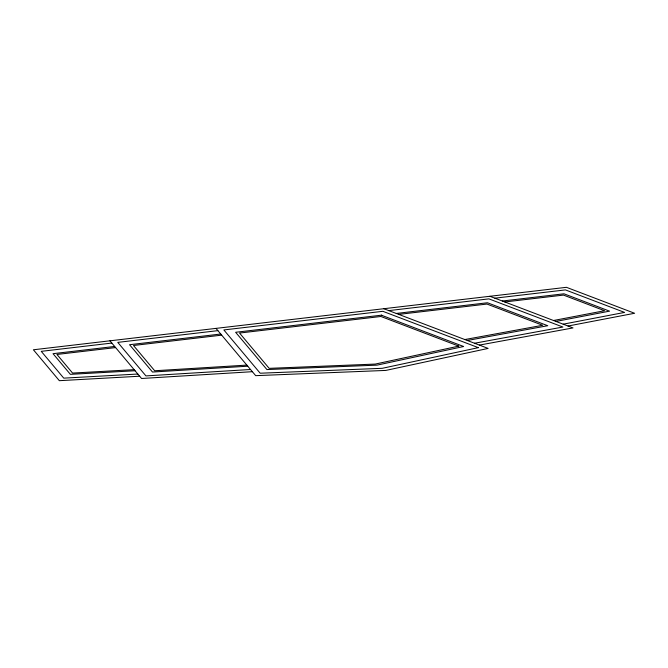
<?xml version="1.0" encoding="UTF-8"?>
<svg xmlns="http://www.w3.org/2000/svg" width="668" height="668" viewBox="0 0 668 668"><rect width="100%" height="100%" fill="white"/><g stroke="black" fill="none" stroke-linecap="round" stroke-linejoin="round"><path stroke-width="1" d="M553.521 320.506L604.557 310.72L563.483 295.089L504.816 301.961M555.935 321.425L609.558 311.146L563.976 293.795L502.328 301.017M563.191 324.18L624.588 312.415L565.437 289.904L494.863 298.178M568.025 326.026L634.6 313.267L566.422 287.315L33.4 349.781L59.343 380.685L139.662 376.226M464.845 339.553L542.7 325.283L486.955 304.057L398.754 314.394M467.266 340.48L547.752 325.717L487.44 302.763L396.266 313.451M474.53 343.243L562.899 327.036L488.909 298.872L388.801 310.612M479.373 345.089L573.002 327.921L489.886 296.283M111.823 343.068L41.249 351.343L63.761 378.146L137.825 374.038M217.885 330.643L117.777 342.375L145.941 375.909L250.517 369.496M114.662 346.458L53.023 353.681L70.374 374.339L135.07 370.748M220.732 334.025L129.55 344.713L152.504 372.043L247.753 366.206M381.729 315.154L235.62 332.28L266.924 369.563L377.036 365.137L463.65 346.508L381.378 315.196M115.614 347.585L56.947 354.457L72.578 373.07L134.143 369.654M221.676 335.152L133.483 345.49L154.692 370.757L246.826 365.104M252.362 371.692L141.558 378.489L109.928 340.814M383.824 308.716L488.133 348.42L385.795 370.423L255.694 375.658L215.998 328.38M458.774 346.124L375.282 364.077L269.171 368.344L239.545 333.056L380.919 316.49L458.774 346.124M478.338 347.652L382.288 368.31L260.186 373.22L223.847 329.942L382.847 311.305L478.338 347.652"/></g></svg>
